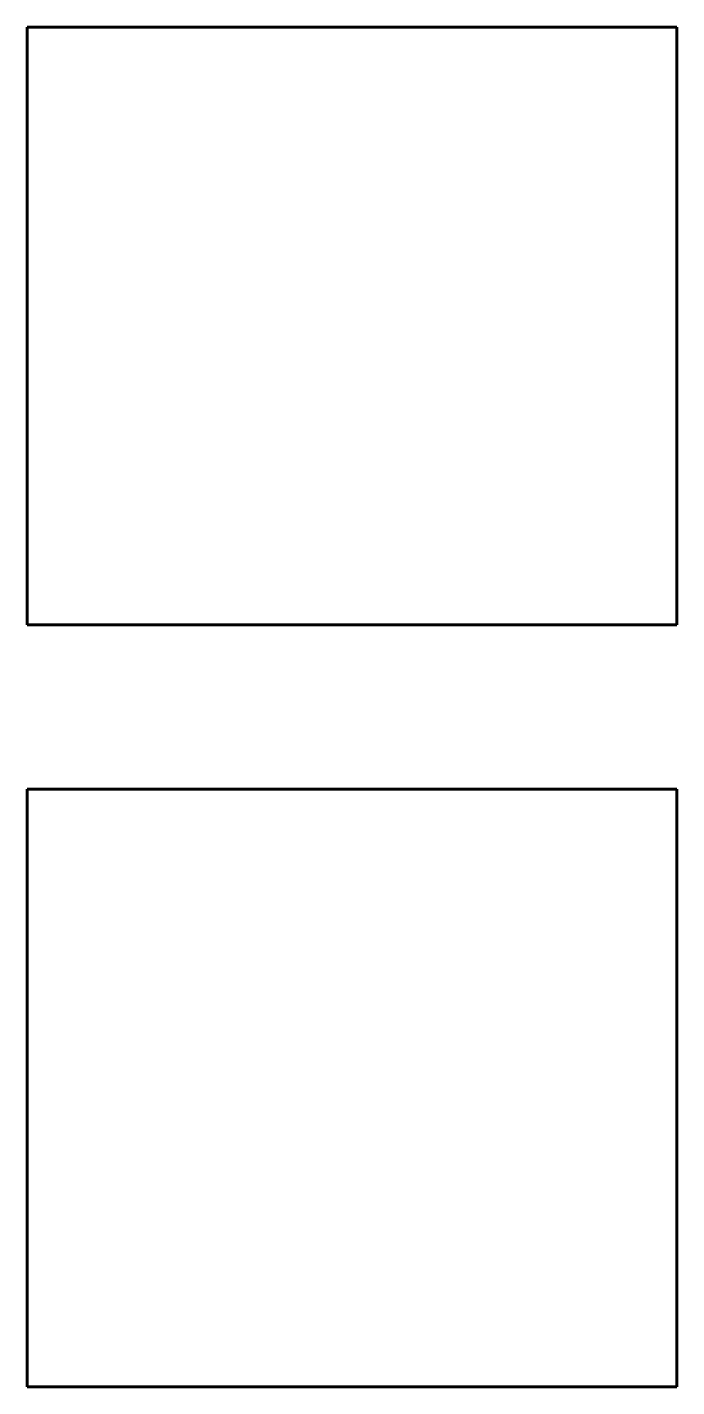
# Model space of a CAD drawing. Header units: millimetres. Extents: x -23.2 to 23.1, y -48.5 to 48.5.
import ezdxf

# ---------------------------------------------------------------- set-up
doc = ezdxf.new("R2010")
doc.units = ezdxf.units.MM
doc.linetypes.add('K5LT_BASIC', pattern=[0])

# ---------------------------------------------------------------- blocks, each defined once
blk = doc.blocks.new('U0')
at = {"color": 150, "linetype": 'K5LT_BASIC', "lineweight": 60, "true_color": 0x0080ff}
for p, q in [((-23.15, 48.45), (-23.15, 5.85)), ((23.15, 48.45), (-23.15, 48.45)), ((23.15, 5.85), (23.15, 48.45)), ((-23.15, 5.85), (23.15, 5.85))]:
    blk.add_line(p, q, dxfattribs=at)
blk = doc.blocks.new('U1')
at = {"color": 150, "linetype": 'K5LT_BASIC', "lineweight": 60, "true_color": 0x0080ff}
for p, q in [((-23.15, -48.45), (-23.15, -5.85)), ((-23.15, -5.85), (23.15, -5.85)), ((23.15, -5.85), (23.15, -48.45)), ((23.15, -48.45), (-23.15, -48.45))]:
    blk.add_line(p, q, dxfattribs=at)

msp = doc.modelspace()

# ---------------------------------------------------------------- block references
for name in ['U0', 'U1']:
    msp.add_blockref(name, (0, 0))

doc.saveas('drawing.dxf')
